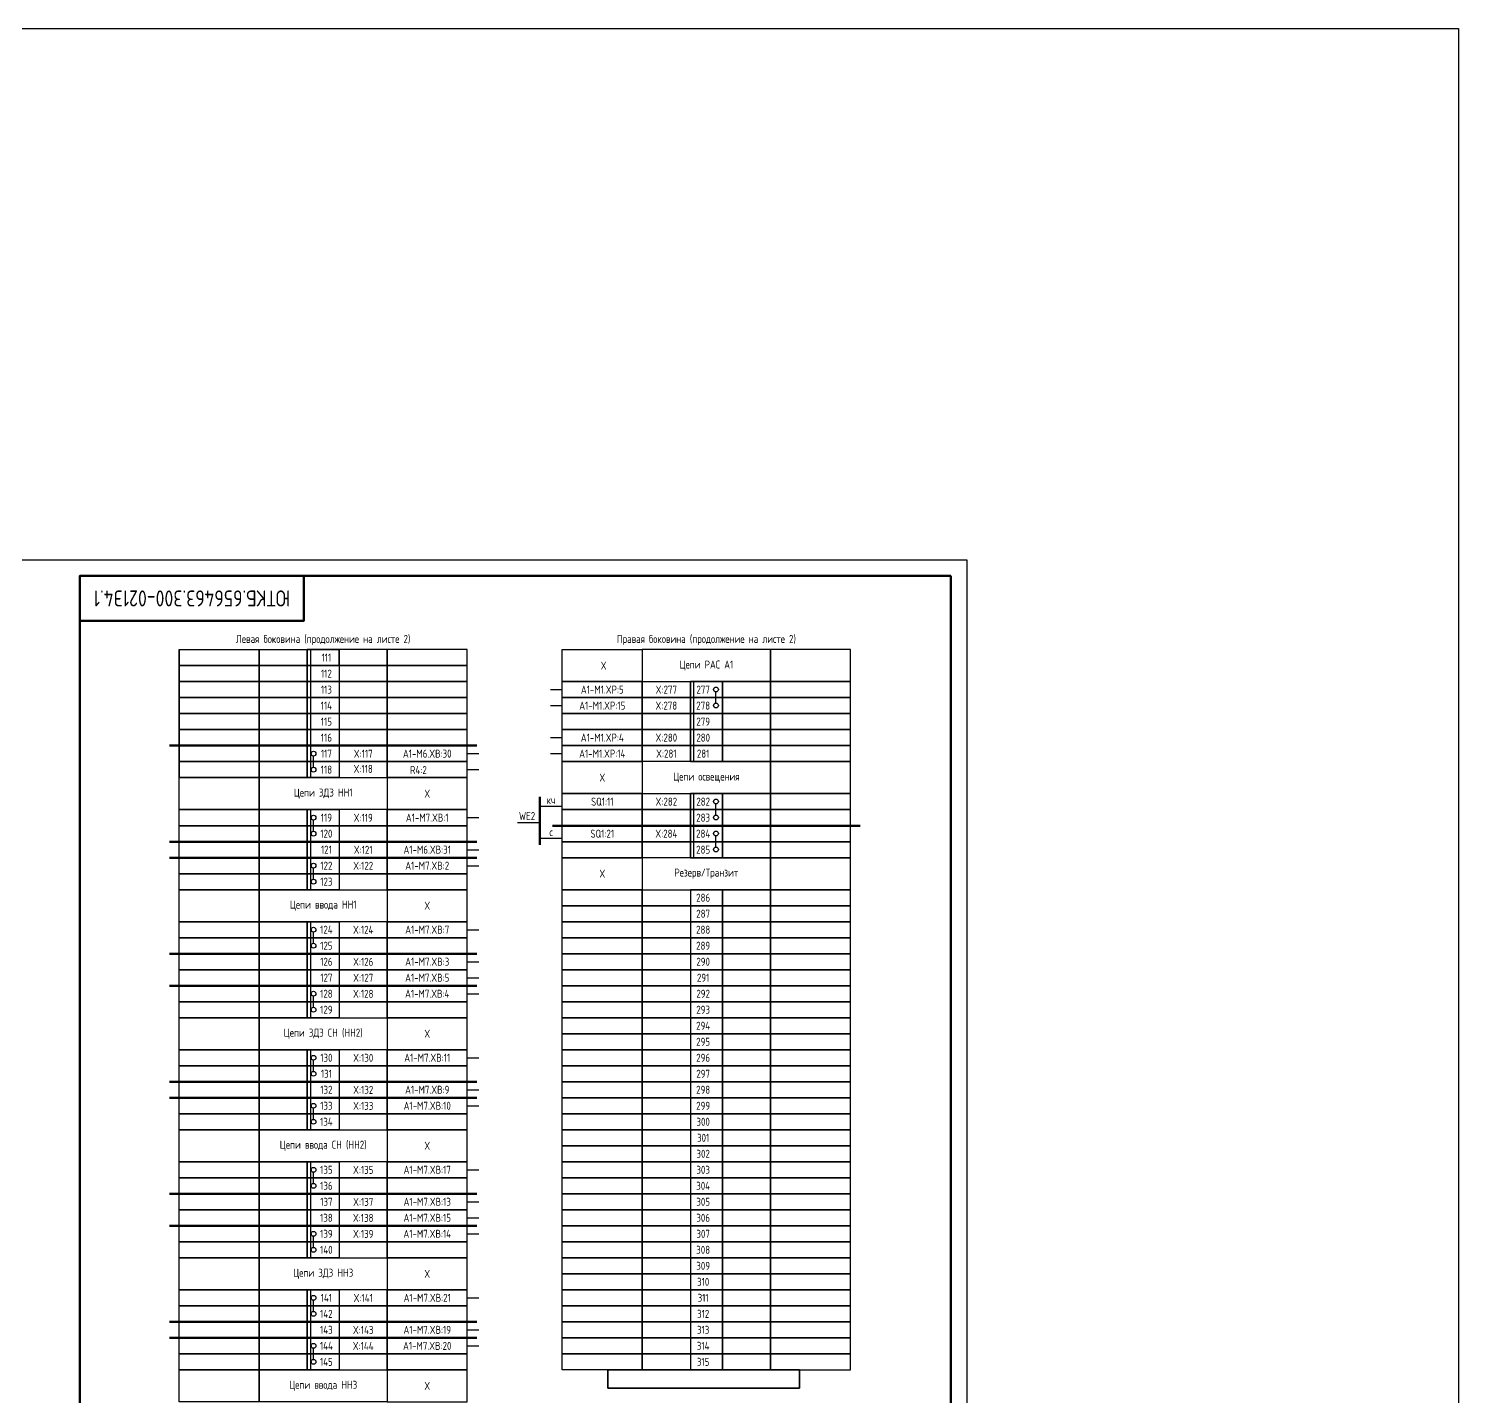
# Model space of a CAD drawing. Header units: millimetres. Extents: x -1117 to 4405, y -90 to 586.
# Drawn here: x 3958 to 4404.5, y 158.7 to 586 of the extents above; entities that cross this region are included whole.
import ezdxf

# ---------------------------------------------------------------- set-up
doc = ezdxf.new("R2010")
doc.units = ezdxf.units.MM
doc.styles.add('Gost_type_A', font='GOST_0.TTF')

# ---------------------------------------------------------------- blocks, each defined once
blk = doc.blocks.new('Штамп угловой верхний')
at = {"lineweight": 50}
blk.add_lwpolyline([(0, 0), (70, 0), (70, -14), (0, -14)], close=True, dxfattribs=at)

msp = doc.modelspace()

# ---------------------------------------------------------------- linework, layer by layer
at = {"color": 5}
msp.add_line((4005, 392), (4005, 352), dxfattribs=at)
for p, q in [((4046, 392), (4046, 352)), ((4121.04, 379.5), (4124.67, 379.5)), ((4121.04, 374.5), (4124.67, 374.5)), ((4121.04, 364.5), (4124.67, 364.5)), ((4095, 359.5), (4098.62, 359.5)), ((4121.04, 359.5), (4124.67, 359.5)), ((4095, 354.5), (4098.62, 354.5)), ((4095, 339.5), (4098.62, 339.5)), ((4124.67, 343), (4117.67, 343)), ((4110.67, 338), (4117.67, 338)), ((4124.67, 333), (4117.67, 333)), ((4095, 329.5), (4098.62, 329.5)), ((4095, 324.5), (4098.62, 324.5)), ((4095, 304.5), (4098.62, 304.5)), ((4095, 294.5), (4098.62, 294.5)), ((4095, 289.5), (4098.62, 289.5)), ((4095, 284.5), (4098.62, 284.5)), ((4095, 264.5), (4098.62, 264.5)), ((4095, 254.5), (4098.62, 254.5)), ((4095, 249.5), (4098.62, 249.5)), ((4095, 229.5), (4098.62, 229.5)), ((4095, 219.5), (4098.62, 219.5)), ((4095, 214.5), (4098.62, 214.5)), ((4095, 209.5), (4098.62, 209.5)), ((4095, 189.5), (4098.62, 189.5)), ((4095, 179.5), (4098.62, 179.5)), ((4095, 174.5), (4098.62, 174.5))]:
    msp.add_line(p, q)
at = {"lineweight": -2}
for p, q in [((4172.67, 375.25), (4172.67, 378.75)), ((4172.67, 340.25), (4172.67, 343.75)), ((4172.67, 330.25), (4172.67, 333.75))]:
    msp.add_line(p, q, dxfattribs=at)
at = {"lineweight": 50}
for p, q in [((4002, 362), (4098, 362)), ((4121.67, 337), (4217.67, 337)), ((4002, 332), (4098, 332)), ((4002, 327), (4098, 327)), ((4002, 297), (4098, 297)), ((4002, 287), (4098, 287)), ((4002, 257), (4098, 257)), ((4002, 252), (4098, 252)), ((4002, 222), (4098, 222)), ((4002, 212), (4098, 212)), ((4002, 182), (4098, 182)), ((4002, 177), (4098, 177))]:
    msp.add_line(p, q, dxfattribs=at)
at = {"color": 7, "lineweight": -2}
for p, q in [((4047, 355.25), (4047, 358.75)), ((4047, 335.25), (4047, 338.75)), ((4047, 320.25), (4047, 323.75)), ((4047, 300.25), (4047, 303.75)), ((4047, 280.25), (4047, 283.75)), ((4047, 260.25), (4047, 263.75)), ((4047, 245.25), (4047, 248.75)), ((4047, 225.25), (4047, 228.75)), ((4047, 205.25), (4047, 208.75)), ((4047, 185.25), (4047, 188.75)), ((4047, 170.25), (4047, 173.75))]:
    msp.add_line(p, q, dxfattribs=at)
at = {"linetype": 'ByBlock', "lineweight": 60}
msp.add_line((4117.67, 331), (4117.67, 346), dxfattribs=at)
for points in [[(-1117.42, 586), (4404.54, 586), (4404.54, -90), (-1117.42, -90)], [(4251, 420), (4251, 0), (3954, 0), (3954, 420)], [(4005, 392), (4030, 392), (4030, 387), (4005, 387)], [(4005, 392), (4030, 392), (4030, 387), (4005, 387)], [(4030, 392), (4045, 392), (4045, 387), (4030, 387)], [(4055, 392), (4045, 392), (4045, 387), (4055, 387)], [(4045, 392), (4055, 392), (4055, 387), (4045, 387)], [(4070, 392), (4055, 392), (4055, 387), (4070, 387)], [(4070, 392), (4055, 392), (4055, 387), (4070, 387)], [(4095, 392), (4070, 392), (4070, 387), (4095, 387)], [(4095, 392), (4070, 392), (4070, 387), (4095, 387)], [(4124.67, 392), (4149.67, 392), (4149.67, 382), (4124.67, 382)], [(4189.67, 392), (4149.67, 392), (4149.67, 382), (4189.67, 382)], [(4214.67, 392), (4189.67, 392), (4189.67, 382), (4214.67, 382)], [(4005, 387), (4030, 387), (4030, 382), (4005, 382)], [(4030, 387), (4045, 387), (4045, 382), (4030, 382)], [(4045, 387), (4055, 387), (4055, 382), (4045, 382)], [(4070, 387), (4055, 387), (4055, 382), (4070, 382)], [(4095, 387), (4070, 387), (4070, 382), (4095, 382)], [(4005, 382), (4030, 382), (4030, 377), (4005, 377)], [(4030, 382), (4045, 382), (4045, 377), (4030, 377)], [(4045, 382), (4055, 382), (4055, 377), (4045, 377)], [(4070, 382), (4055, 382), (4055, 377), (4070, 377)], [(4095, 382), (4070, 382), (4070, 377), (4095, 377)], [(4124.67, 382), (4149.67, 382), (4149.67, 377), (4124.67, 377)], [(4149.67, 382), (4164.67, 382), (4164.67, 377), (4149.67, 377)], [(4174.67, 382), (4164.67, 382), (4164.67, 377), (4174.67, 377)], [(4164.67, 382), (4165.67, 382), (4165.67, 357), (4164.67, 357)], [(4189.67, 382), (4174.67, 382), (4174.67, 377), (4189.67, 377)], [(4214.67, 382), (4189.67, 382), (4189.67, 377), (4214.67, 377)], [(4005, 377), (4030, 377), (4030, 372), (4005, 372)], [(4030, 377), (4045, 377), (4045, 372), (4030, 372)], [(4045, 377), (4055, 377), (4055, 372), (4045, 372)], [(4070, 377), (4055, 377), (4055, 372), (4070, 372)], [(4095, 377), (4070, 377), (4070, 372), (4095, 372)], [(4124.67, 377), (4149.67, 377), (4149.67, 372), (4124.67, 372)], [(4149.67, 377), (4164.67, 377), (4164.67, 372), (4149.67, 372)], [(4174.67, 377), (4164.67, 377), (4164.67, 372), (4174.67, 372)], [(4189.67, 377), (4174.67, 377), (4174.67, 372), (4189.67, 372)], [(4214.67, 377), (4189.67, 377), (4189.67, 372), (4214.67, 372)], [(4005, 372), (4030, 372), (4030, 367), (4005, 367)], [(4030, 372), (4045, 372), (4045, 367), (4030, 367)], [(4045, 372), (4055, 372), (4055, 367), (4045, 367)], [(4070, 372), (4055, 372), (4055, 367), (4070, 367)], [(4095, 372), (4070, 372), (4070, 367), (4095, 367)], [(4124.67, 372), (4149.67, 372), (4149.67, 367), (4124.67, 367)], [(4124.67, 372), (4149.67, 372), (4149.67, 367), (4124.67, 367)], [(4149.67, 372), (4164.67, 372), (4164.67, 367), (4149.67, 367)], [(4149.67, 372), (4164.67, 372), (4164.67, 367), (4149.67, 367)], [(4174.67, 372), (4164.67, 372), (4164.67, 367), (4174.67, 367)], [(4174.67, 372), (4164.67, 372), (4164.67, 367), (4174.67, 367)], [(4189.67, 372), (4174.67, 372), (4174.67, 367), (4189.67, 367)], [(4189.67, 372), (4174.67, 372), (4174.67, 367), (4189.67, 367)], [(4214.67, 372), (4189.67, 372), (4189.67, 367), (4214.67, 367)], [(4214.67, 372), (4189.67, 372), (4189.67, 367), (4214.67, 367)], [(4005, 367), (4030, 367), (4030, 362), (4005, 362)], [(4030, 367), (4045, 367), (4045, 362), (4030, 362)], [(4045, 367), (4055, 367), (4055, 362), (4045, 362)], [(4070, 367), (4055, 367), (4055, 362), (4070, 362)], [(4095, 367), (4070, 367), (4070, 362), (4095, 362)], [(4124.67, 367), (4149.67, 367), (4149.67, 362), (4124.67, 362)], [(4124.67, 367), (4149.67, 367), (4149.67, 362), (4124.67, 362)], [(4149.67, 367), (4164.67, 367), (4164.67, 362), (4149.67, 362)], [(4149.67, 367), (4164.67, 367), (4164.67, 362), (4149.67, 362)], [(4174.67, 367), (4164.67, 367), (4164.67, 362), (4174.67, 362)], [(4174.67, 367), (4164.67, 367), (4164.67, 362), (4174.67, 362)], [(4189.67, 367), (4174.67, 367), (4174.67, 362), (4189.67, 362)], [(4189.67, 367), (4174.67, 367), (4174.67, 362), (4189.67, 362)], [(4214.67, 367), (4189.67, 367), (4189.67, 362), (4214.67, 362)], [(4214.67, 367), (4189.67, 367), (4189.67, 362), (4214.67, 362)], [(4005, 362), (4030, 362), (4030, 357), (4005, 357)], [(4030, 362), (4045, 362), (4045, 357), (4030, 357)], [(4045, 362), (4055, 362), (4055, 357), (4045, 357)], [(4070, 362), (4055, 362), (4055, 357), (4070, 357)], [(4095, 362), (4070, 362), (4070, 357), (4095, 357)], [(4124.67, 362), (4149.67, 362), (4149.67, 357), (4124.67, 357)], [(4149.67, 362), (4164.67, 362), (4164.67, 357), (4149.67, 357)], [(4174.67, 362), (4164.67, 362), (4164.67, 357), (4174.67, 357)], [(4189.67, 362), (4174.67, 362), (4174.67, 357), (4189.67, 357)], [(4214.67, 362), (4189.67, 362), (4189.67, 357), (4214.67, 357)], [(4005, 357), (4030, 357), (4030, 352), (4005, 352)], [(4030, 357), (4045, 357), (4045, 352), (4030, 352)], [(4045, 357), (4055, 357), (4055, 352), (4045, 352)], [(4070, 357), (4055, 357), (4055, 352), (4070, 352)], [(4095, 357), (4070, 357), (4070, 352), (4095, 352)], [(4124.67, 357), (4149.67, 357), (4149.67, 347), (4124.67, 347)], [(4189.67, 357), (4149.67, 357), (4149.67, 347), (4189.67, 347)], [(4214.67, 357), (4189.67, 357), (4189.67, 347), (4214.67, 347)], [(4005, 352), (4030, 352), (4030, 342), (4005, 342)], [(4005, 352), (4030, 352), (4030, 342), (4005, 342)], [(4030, 352), (4070, 352), (4070, 342), (4030, 342)], [(4095, 352), (4070, 352), (4070, 342), (4095, 342)], [(4124.67, 347), (4149.67, 347), (4149.67, 342), (4124.67, 342)], [(4149.67, 347), (4164.67, 347), (4164.67, 342), (4149.67, 342)], [(4174.67, 347), (4164.67, 347), (4164.67, 342), (4174.67, 342)], [(4164.67, 347), (4165.67, 347), (4165.67, 327), (4164.67, 327)], [(4189.67, 347), (4174.67, 347), (4174.67, 342), (4189.67, 342)], [(4214.67, 347), (4189.67, 347), (4189.67, 342), (4214.67, 342)], [(4005, 342), (4030, 342), (4030, 337), (4005, 337)], [(4030, 342), (4045, 342), (4045, 337), (4030, 337)], [(4045, 342), (4055, 342), (4055, 337), (4045, 337)], [(4045, 342), (4046, 342), (4046, 317), (4045, 317)], [(4070, 342), (4055, 342), (4055, 337), (4070, 337)], [(4095, 342), (4070, 342), (4070, 337), (4095, 337)], [(4124.67, 342), (4149.67, 342), (4149.67, 337), (4124.67, 337)], [(4149.67, 342), (4164.67, 342), (4164.67, 337), (4149.67, 337)], [(4174.67, 342), (4164.67, 342), (4164.67, 337), (4174.67, 337)], [(4189.67, 342), (4174.67, 342), (4174.67, 337), (4189.67, 337)], [(4214.67, 342), (4189.67, 342), (4189.67, 337), (4214.67, 337)], [(4005, 337), (4030, 337), (4030, 332), (4005, 332)], [(4030, 337), (4045, 337), (4045, 332), (4030, 332)], [(4045, 337), (4055, 337), (4055, 332), (4045, 332)], [(4070, 337), (4055, 337), (4055, 332), (4070, 332)], [(4095, 337), (4070, 337), (4070, 332), (4095, 332)], [(4124.67, 337), (4149.67, 337), (4149.67, 332), (4124.67, 332)], [(4149.67, 337), (4164.67, 337), (4164.67, 332), (4149.67, 332)], [(4174.67, 337), (4164.67, 337), (4164.67, 332), (4174.67, 332)], [(4189.67, 337), (4174.67, 337), (4174.67, 332), (4189.67, 332)], [(4214.67, 337), (4189.67, 337), (4189.67, 332), (4214.67, 332)], [(4005, 332), (4030, 332), (4030, 327), (4005, 327)], [(4030, 332), (4045, 332), (4045, 327), (4030, 327)], [(4045, 332), (4055, 332), (4055, 327), (4045, 327)], [(4070, 332), (4055, 332), (4055, 327), (4070, 327)], [(4095, 332), (4070, 332), (4070, 327), (4095, 327)], [(4124.67, 332), (4149.67, 332), (4149.67, 327), (4124.67, 327)], [(4149.67, 332), (4164.67, 332), (4164.67, 327), (4149.67, 327)], [(4174.67, 332), (4164.67, 332), (4164.67, 327), (4174.67, 327)], [(4189.67, 332), (4174.67, 332), (4174.67, 327), (4189.67, 327)], [(4214.67, 332), (4189.67, 332), (4189.67, 327), (4214.67, 327)], [(4005, 327), (4030, 327), (4030, 322), (4005, 322)], [(4030, 327), (4045, 327), (4045, 322), (4030, 322)], [(4045, 327), (4055, 327), (4055, 322), (4045, 322)], [(4070, 327), (4055, 327), (4055, 322), (4070, 322)], [(4095, 327), (4070, 327), (4070, 322), (4095, 322)], [(4124.67, 327), (4149.67, 327), (4149.67, 317), (4124.67, 317)], [(4189.67, 327), (4149.67, 327), (4149.67, 317), (4189.67, 317)], [(4214.67, 327), (4189.67, 327), (4189.67, 317), (4214.67, 317)], [(4005, 322), (4030, 322), (4030, 317), (4005, 317)], [(4030, 322), (4045, 322), (4045, 317), (4030, 317)], [(4045, 322), (4055, 322), (4055, 317), (4045, 317)], [(4070, 322), (4055, 322), (4055, 317), (4070, 317)], [(4095, 322), (4070, 322), (4070, 317), (4095, 317)], [(4005, 317), (4030, 317), (4030, 307), (4005, 307)], [(4030, 317), (4070, 317), (4070, 307), (4030, 307)], [(4095, 317), (4070, 317), (4070, 307), (4095, 307)], [(4124.67, 317), (4149.67, 317), (4149.67, 312), (4124.67, 312)], [(4149.67, 317), (4164.67, 317), (4164.67, 312), (4149.67, 312)], [(4174.67, 317), (4164.67, 317), (4164.67, 312), (4174.67, 312)], [(4189.67, 317), (4174.67, 317), (4174.67, 312), (4189.67, 312)], [(4214.67, 317), (4189.67, 317), (4189.67, 312), (4214.67, 312)], [(4124.67, 312), (4149.67, 312), (4149.67, 307), (4124.67, 307)], [(4124.67, 312), (4149.67, 312), (4149.67, 307), (4124.67, 307)], [(4149.67, 312), (4164.67, 312), (4164.67, 307), (4149.67, 307)], [(4149.67, 312), (4164.67, 312), (4164.67, 307), (4149.67, 307)], [(4174.67, 312), (4164.67, 312), (4164.67, 307), (4174.67, 307)], [(4174.67, 312), (4164.67, 312), (4164.67, 307), (4174.67, 307)], [(4189.67, 312), (4174.67, 312), (4174.67, 307), (4189.67, 307)], [(4189.67, 312), (4174.67, 312), (4174.67, 307), (4189.67, 307)], [(4214.67, 312), (4189.67, 312), (4189.67, 307), (4214.67, 307)], [(4214.67, 312), (4189.67, 312), (4189.67, 307), (4214.67, 307)], [(4005, 307), (4030, 307), (4030, 302), (4005, 302)], [(4030, 307), (4045, 307), (4045, 302), (4030, 302)], [(4045, 307), (4055, 307), (4055, 302), (4045, 302)], [(4045, 307), (4046, 307), (4046, 277), (4045, 277)], [(4070, 307), (4055, 307), (4055, 302), (4070, 302)], [(4095, 307), (4070, 307), (4070, 302), (4095, 302)], [(4124.67, 307), (4149.67, 307), (4149.67, 302), (4124.67, 302)], [(4124.67, 307), (4149.67, 307), (4149.67, 302), (4124.67, 302)], [(4149.67, 307), (4164.67, 307), (4164.67, 302), (4149.67, 302)], [(4149.67, 307), (4164.67, 307), (4164.67, 302), (4149.67, 302)], [(4174.67, 307), (4164.67, 307), (4164.67, 302), (4174.67, 302)], [(4174.67, 307), (4164.67, 307), (4164.67, 302), (4174.67, 302)], [(4189.67, 307), (4174.67, 307), (4174.67, 302), (4189.67, 302)], [(4189.67, 307), (4174.67, 307), (4174.67, 302), (4189.67, 302)], [(4214.67, 307), (4189.67, 307), (4189.67, 302), (4214.67, 302)], [(4214.67, 307), (4189.67, 307), (4189.67, 302), (4214.67, 302)], [(4005, 302), (4030, 302), (4030, 297), (4005, 297)], [(4030, 302), (4045, 302), (4045, 297), (4030, 297)], [(4045, 302), (4055, 302), (4055, 297), (4045, 297)], [(4070, 302), (4055, 302), (4055, 297), (4070, 297)], [(4095, 302), (4070, 302), (4070, 297), (4095, 297)], [(4124.67, 302), (4149.67, 302), (4149.67, 297), (4124.67, 297)], [(4124.67, 302), (4149.67, 302), (4149.67, 297), (4124.67, 297)], [(4149.67, 302), (4164.67, 302), (4164.67, 297), (4149.67, 297)], [(4149.67, 302), (4164.67, 302), (4164.67, 297), (4149.67, 297)], [(4174.67, 302), (4164.67, 302), (4164.67, 297), (4174.67, 297)], [(4174.67, 302), (4164.67, 302), (4164.67, 297), (4174.67, 297)], [(4189.67, 302), (4174.67, 302), (4174.67, 297), (4189.67, 297)], [(4189.67, 302), (4174.67, 302), (4174.67, 297), (4189.67, 297)], [(4214.67, 302), (4189.67, 302), (4189.67, 297), (4214.67, 297)], [(4214.67, 302), (4189.67, 302), (4189.67, 297), (4214.67, 297)], [(4005, 297), (4030, 297), (4030, 292), (4005, 292)], [(4030, 297), (4045, 297), (4045, 292), (4030, 292)], [(4045, 297), (4055, 297), (4055, 292), (4045, 292)], [(4070, 297), (4055, 297), (4055, 292), (4070, 292)], [(4095, 297), (4070, 297), (4070, 292), (4095, 292)], [(4124.67, 297), (4149.67, 297), (4149.67, 292), (4124.67, 292)], [(4149.67, 297), (4164.67, 297), (4164.67, 292), (4149.67, 292)], [(4174.67, 297), (4164.67, 297), (4164.67, 292), (4174.67, 292)], [(4189.67, 297), (4174.67, 297), (4174.67, 292), (4189.67, 292)], [(4214.67, 297), (4189.67, 297), (4189.67, 292), (4214.67, 292)], [(4005, 292), (4030, 292), (4030, 287), (4005, 287)], [(4030, 292), (4045, 292), (4045, 287), (4030, 287)], [(4045, 292), (4055, 292), (4055, 287), (4045, 287)], [(4070, 292), (4055, 292), (4055, 287), (4070, 287)], [(4095, 292), (4070, 292), (4070, 287), (4095, 287)], [(4124.67, 292), (4149.67, 292), (4149.67, 287), (4124.67, 287)], [(4149.67, 292), (4164.67, 292), (4164.67, 287), (4149.67, 287)], [(4174.67, 292), (4164.67, 292), (4164.67, 287), (4174.67, 287)], [(4189.67, 292), (4174.67, 292), (4174.67, 287), (4189.67, 287)], [(4214.67, 292), (4189.67, 292), (4189.67, 287), (4214.67, 287)], [(4005, 287), (4030, 287), (4030, 282), (4005, 282)], [(4030, 287), (4045, 287), (4045, 282), (4030, 282)], [(4045, 287), (4055, 287), (4055, 282), (4045, 282)], [(4070, 287), (4055, 287), (4055, 282), (4070, 282)], [(4095, 287), (4070, 287), (4070, 282), (4095, 282)], [(4124.67, 287), (4149.67, 287), (4149.67, 282), (4124.67, 282)], [(4149.67, 287), (4164.67, 287), (4164.67, 282), (4149.67, 282)], [(4174.67, 287), (4164.67, 287), (4164.67, 282), (4174.67, 282)], [(4189.67, 287), (4174.67, 287), (4174.67, 282), (4189.67, 282)], [(4214.67, 287), (4189.67, 287), (4189.67, 282), (4214.67, 282)], [(4005, 282), (4030, 282), (4030, 277), (4005, 277)], [(4030, 282), (4045, 282), (4045, 277), (4030, 277)], [(4045, 282), (4055, 282), (4055, 277), (4045, 277)], [(4070, 282), (4055, 282), (4055, 277), (4070, 277)], [(4095, 282), (4070, 282), (4070, 277), (4095, 277)], [(4124.67, 282), (4149.67, 282), (4149.67, 277), (4124.67, 277)], [(4149.67, 282), (4164.67, 282), (4164.67, 277), (4149.67, 277)], [(4174.67, 282), (4164.67, 282), (4164.67, 277), (4174.67, 277)], [(4189.67, 282), (4174.67, 282), (4174.67, 277), (4189.67, 277)], [(4214.67, 282), (4189.67, 282), (4189.67, 277), (4214.67, 277)], [(4005, 277), (4030, 277), (4030, 267), (4005, 267)], [(4030, 277), (4070, 277), (4070, 267), (4030, 267)], [(4095, 277), (4070, 277), (4070, 267), (4095, 267)], [(4124.67, 277), (4149.67, 277), (4149.67, 272), (4124.67, 272)], [(4149.67, 277), (4164.67, 277), (4164.67, 272), (4149.67, 272)], [(4174.67, 277), (4164.67, 277), (4164.67, 272), (4174.67, 272)], [(4189.67, 277), (4174.67, 277), (4174.67, 272), (4189.67, 272)], [(4214.67, 277), (4189.67, 277), (4189.67, 272), (4214.67, 272)], [(4124.67, 272), (4149.67, 272), (4149.67, 267), (4124.67, 267)], [(4149.67, 272), (4164.67, 272), (4164.67, 267), (4149.67, 267)], [(4174.67, 272), (4164.67, 272), (4164.67, 267), (4174.67, 267)], [(4189.67, 272), (4174.67, 272), (4174.67, 267), (4189.67, 267)], [(4214.67, 272), (4189.67, 272), (4189.67, 267), (4214.67, 267)], [(4005, 267), (4030, 267), (4030, 262), (4005, 262)], [(4030, 267), (4045, 267), (4045, 262), (4030, 262)], [(4045, 267), (4055, 267), (4055, 262), (4045, 262)], [(4045, 267), (4046, 267), (4046, 242), (4045, 242)], [(4070, 267), (4055, 267), (4055, 262), (4070, 262)], [(4095, 267), (4070, 267), (4070, 262), (4095, 262)], [(4124.67, 267), (4149.67, 267), (4149.67, 262), (4124.67, 262)], [(4124.67, 267), (4149.67, 267), (4149.67, 262), (4124.67, 262)], [(4149.67, 267), (4164.67, 267), (4164.67, 262), (4149.67, 262)], [(4149.67, 267), (4164.67, 267), (4164.67, 262), (4149.67, 262)], [(4174.67, 267), (4164.67, 267), (4164.67, 262), (4174.67, 262)], [(4174.67, 267), (4164.67, 267), (4164.67, 262), (4174.67, 262)], [(4189.67, 267), (4174.67, 267), (4174.67, 262), (4189.67, 262)], [(4189.67, 267), (4174.67, 267), (4174.67, 262), (4189.67, 262)], [(4214.67, 267), (4189.67, 267), (4189.67, 262), (4214.67, 262)], [(4214.67, 267), (4189.67, 267), (4189.67, 262), (4214.67, 262)], [(4005, 262), (4030, 262), (4030, 257), (4005, 257)], [(4030, 262), (4045, 262), (4045, 257), (4030, 257)], [(4045, 262), (4055, 262), (4055, 257), (4045, 257)], [(4070, 262), (4055, 262), (4055, 257), (4070, 257)], [(4095, 262), (4070, 262), (4070, 257), (4095, 257)], [(4124.67, 262), (4149.67, 262), (4149.67, 257), (4124.67, 257)], [(4124.67, 262), (4149.67, 262), (4149.67, 257), (4124.67, 257)], [(4149.67, 262), (4164.67, 262), (4164.67, 257), (4149.67, 257)], [(4149.67, 262), (4164.67, 262), (4164.67, 257), (4149.67, 257)], [(4174.67, 262), (4164.67, 262), (4164.67, 257), (4174.67, 257)], [(4174.67, 262), (4164.67, 262), (4164.67, 257), (4174.67, 257)], [(4189.67, 262), (4174.67, 262), (4174.67, 257), (4189.67, 257)], [(4189.67, 262), (4174.67, 262), (4174.67, 257), (4189.67, 257)], [(4214.67, 262), (4189.67, 262), (4189.67, 257), (4214.67, 257)], [(4214.67, 262), (4189.67, 262), (4189.67, 257), (4214.67, 257)], [(4005, 257), (4030, 257), (4030, 252), (4005, 252)], [(4030, 257), (4045, 257), (4045, 252), (4030, 252)], [(4045, 257), (4055, 257), (4055, 252), (4045, 252)], [(4070, 257), (4055, 257), (4055, 252), (4070, 252)], [(4095, 257), (4070, 257), (4070, 252), (4095, 252)], [(4124.67, 257), (4149.67, 257), (4149.67, 252), (4124.67, 252)], [(4124.67, 257), (4149.67, 257), (4149.67, 252), (4124.67, 252)], [(4149.67, 257), (4164.67, 257), (4164.67, 252), (4149.67, 252)], [(4149.67, 257), (4164.67, 257), (4164.67, 252), (4149.67, 252)], [(4174.67, 257), (4164.67, 257), (4164.67, 252), (4174.67, 252)], [(4174.67, 257), (4164.67, 257), (4164.67, 252), (4174.67, 252)], [(4189.67, 257), (4174.67, 257), (4174.67, 252), (4189.67, 252)], [(4189.67, 257), (4174.67, 257), (4174.67, 252), (4189.67, 252)], [(4214.67, 257), (4189.67, 257), (4189.67, 252), (4214.67, 252)], [(4214.67, 257), (4189.67, 257), (4189.67, 252), (4214.67, 252)], [(4005, 252), (4030, 252), (4030, 247), (4005, 247)], [(4030, 252), (4045, 252), (4045, 247), (4030, 247)], [(4045, 252), (4055, 252), (4055, 247), (4045, 247)], [(4070, 252), (4055, 252), (4055, 247), (4070, 247)], [(4095, 252), (4070, 252), (4070, 247), (4095, 247)], [(4124.67, 252), (4149.67, 252), (4149.67, 247), (4124.67, 247)], [(4149.67, 252), (4164.67, 252), (4164.67, 247), (4149.67, 247)], [(4174.67, 252), (4164.67, 252), (4164.67, 247), (4174.67, 247)], [(4189.67, 252), (4174.67, 252), (4174.67, 247), (4189.67, 247)], [(4214.67, 252), (4189.67, 252), (4189.67, 247), (4214.67, 247)], [(4005, 247), (4030, 247), (4030, 242), (4005, 242)], [(4030, 247), (4045, 247), (4045, 242), (4030, 242)], [(4045, 247), (4055, 247), (4055, 242), (4045, 242)], [(4070, 247), (4055, 247), (4055, 242), (4070, 242)], [(4095, 247), (4070, 247), (4070, 242), (4095, 242)], [(4124.67, 247), (4149.67, 247), (4149.67, 242), (4124.67, 242)], [(4149.67, 247), (4164.67, 247), (4164.67, 242), (4149.67, 242)], [(4174.67, 247), (4164.67, 247), (4164.67, 242), (4174.67, 242)], [(4189.67, 247), (4174.67, 247), (4174.67, 242), (4189.67, 242)], [(4214.67, 247), (4189.67, 247), (4189.67, 242), (4214.67, 242)], [(4005, 242), (4030, 242), (4030, 232), (4005, 232)], [(4030, 242), (4070, 242), (4070, 232), (4030, 232)], [(4095, 242), (4070, 242), (4070, 232), (4095, 232)], [(4124.67, 242), (4149.67, 242), (4149.67, 237), (4124.67, 237)], [(4149.67, 242), (4164.67, 242), (4164.67, 237), (4149.67, 237)], [(4174.67, 242), (4164.67, 242), (4164.67, 237), (4174.67, 237)], [(4189.67, 242), (4174.67, 242), (4174.67, 237), (4189.67, 237)], [(4214.67, 242), (4189.67, 242), (4189.67, 237), (4214.67, 237)], [(4124.67, 237), (4149.67, 237), (4149.67, 232), (4124.67, 232)], [(4124.67, 237), (4149.67, 237), (4149.67, 232), (4124.67, 232)], [(4149.67, 237), (4164.67, 237), (4164.67, 232), (4149.67, 232)], [(4149.67, 237), (4164.67, 237), (4164.67, 232), (4149.67, 232)], [(4174.67, 237), (4164.67, 237), (4164.67, 232), (4174.67, 232)], [(4174.67, 237), (4164.67, 237), (4164.67, 232), (4174.67, 232)], [(4189.67, 237), (4174.67, 237), (4174.67, 232), (4189.67, 232)], [(4189.67, 237), (4174.67, 237), (4174.67, 232), (4189.67, 232)], [(4214.67, 237), (4189.67, 237), (4189.67, 232), (4214.67, 232)], [(4214.67, 237), (4189.67, 237), (4189.67, 232), (4214.67, 232)], [(4005, 232), (4030, 232), (4030, 227), (4005, 227)], [(4030, 232), (4045, 232), (4045, 227), (4030, 227)], [(4045, 232), (4055, 232), (4055, 227), (4045, 227)], [(4045, 232), (4046, 232), (4046, 202), (4045, 202)], [(4070, 232), (4055, 232), (4055, 227), (4070, 227)], [(4095, 232), (4070, 232), (4070, 227), (4095, 227)], [(4124.67, 232), (4149.67, 232), (4149.67, 227), (4124.67, 227)], [(4124.67, 232), (4149.67, 232), (4149.67, 227), (4124.67, 227)], [(4149.67, 232), (4164.67, 232), (4164.67, 227), (4149.67, 227)], [(4149.67, 232), (4164.67, 232), (4164.67, 227), (4149.67, 227)], [(4174.67, 232), (4164.67, 232), (4164.67, 227), (4174.67, 227)], [(4174.67, 232), (4164.67, 232), (4164.67, 227), (4174.67, 227)], [(4189.67, 232), (4174.67, 232), (4174.67, 227), (4189.67, 227)], [(4189.67, 232), (4174.67, 232), (4174.67, 227), (4189.67, 227)], [(4214.67, 232), (4189.67, 232), (4189.67, 227), (4214.67, 227)], [(4214.67, 232), (4189.67, 232), (4189.67, 227), (4214.67, 227)], [(4005, 227), (4030, 227), (4030, 222), (4005, 222)], [(4030, 227), (4045, 227), (4045, 222), (4030, 222)], [(4045, 227), (4055, 227), (4055, 222), (4045, 222)], [(4070, 227), (4055, 227), (4055, 222), (4070, 222)], [(4095, 227), (4070, 227), (4070, 222), (4095, 222)], [(4124.67, 227), (4149.67, 227), (4149.67, 222), (4124.67, 222)], [(4149.67, 227), (4164.67, 227), (4164.67, 222), (4149.67, 222)], [(4174.67, 227), (4164.67, 227), (4164.67, 222), (4174.67, 222)], [(4189.67, 227), (4174.67, 227), (4174.67, 222), (4189.67, 222)], [(4214.67, 227), (4189.67, 227), (4189.67, 222), (4214.67, 222)], [(4005, 222), (4030, 222), (4030, 217), (4005, 217)], [(4030, 222), (4045, 222), (4045, 217), (4030, 217)], [(4045, 222), (4055, 222), (4055, 217), (4045, 217)], [(4070, 222), (4055, 222), (4055, 217), (4070, 217)], [(4095, 222), (4070, 222), (4070, 217), (4095, 217)], [(4124.67, 222), (4149.67, 222), (4149.67, 217), (4124.67, 217)], [(4149.67, 222), (4164.67, 222), (4164.67, 217), (4149.67, 217)], [(4174.67, 222), (4164.67, 222), (4164.67, 217), (4174.67, 217)], [(4189.67, 222), (4174.67, 222), (4174.67, 217), (4189.67, 217)], [(4214.67, 222), (4189.67, 222), (4189.67, 217), (4214.67, 217)], [(4005, 217), (4030, 217), (4030, 212), (4005, 212)], [(4030, 217), (4045, 217), (4045, 212), (4030, 212)], [(4045, 217), (4055, 217), (4055, 212), (4045, 212)], [(4070, 217), (4055, 217), (4055, 212), (4070, 212)], [(4095, 217), (4070, 217), (4070, 212), (4095, 212)], [(4124.67, 217), (4149.67, 217), (4149.67, 212), (4124.67, 212)], [(4149.67, 217), (4164.67, 217), (4164.67, 212), (4149.67, 212)], [(4174.67, 217), (4164.67, 217), (4164.67, 212), (4174.67, 212)], [(4189.67, 217), (4174.67, 217), (4174.67, 212), (4189.67, 212)], [(4214.67, 217), (4189.67, 217), (4189.67, 212), (4214.67, 212)], [(4005, 212), (4030, 212), (4030, 207), (4005, 207)], [(4030, 212), (4045, 212), (4045, 207), (4030, 207)], [(4045, 212), (4055, 212), (4055, 207), (4045, 207)], [(4070, 212), (4055, 212), (4055, 207), (4070, 207)], [(4095, 212), (4070, 212), (4070, 207), (4095, 207)], [(4124.67, 212), (4149.67, 212), (4149.67, 207), (4124.67, 207)], [(4149.67, 212), (4164.67, 212), (4164.67, 207), (4149.67, 207)], [(4174.67, 212), (4164.67, 212), (4164.67, 207), (4174.67, 207)], [(4189.67, 212), (4174.67, 212), (4174.67, 207), (4189.67, 207)], [(4214.67, 212), (4189.67, 212), (4189.67, 207), (4214.67, 207)], [(4005, 207), (4030, 207), (4030, 202), (4005, 202)], [(4030, 207), (4045, 207), (4045, 202), (4030, 202)], [(4045, 207), (4055, 207), (4055, 202), (4045, 202)], [(4070, 207), (4055, 207), (4055, 202), (4070, 202)], [(4095, 207), (4070, 207), (4070, 202), (4095, 202)], [(4124.67, 207), (4149.67, 207), (4149.67, 202), (4124.67, 202)], [(4149.67, 207), (4164.67, 207), (4164.67, 202), (4149.67, 202)], [(4174.67, 207), (4164.67, 207), (4164.67, 202), (4174.67, 202)], [(4189.67, 207), (4174.67, 207), (4174.67, 202), (4189.67, 202)], [(4214.67, 207), (4189.67, 207), (4189.67, 202), (4214.67, 202)], [(4005, 202), (4030, 202), (4030, 192), (4005, 192)], [(4030, 202), (4070, 202), (4070, 192), (4030, 192)], [(4095, 202), (4070, 202), (4070, 192), (4095, 192)], [(4124.67, 202), (4149.67, 202), (4149.67, 197), (4124.67, 197)], [(4149.67, 202), (4164.67, 202), (4164.67, 197), (4149.67, 197)], [(4174.67, 202), (4164.67, 202), (4164.67, 197), (4174.67, 197)], [(4189.67, 202), (4174.67, 202), (4174.67, 197), (4189.67, 197)], [(4214.67, 202), (4189.67, 202), (4189.67, 197), (4214.67, 197)], [(4124.67, 197), (4149.67, 197), (4149.67, 192), (4124.67, 192)], [(4124.67, 197), (4149.67, 197), (4149.67, 192), (4124.67, 192)], [(4149.67, 197), (4164.67, 197), (4164.67, 192), (4149.67, 192)], [(4149.67, 197), (4164.67, 197), (4164.67, 192), (4149.67, 192)], [(4174.67, 197), (4164.67, 197), (4164.67, 192), (4174.67, 192)], [(4174.67, 197), (4164.67, 197), (4164.67, 192), (4174.67, 192)], [(4189.67, 197), (4174.67, 197), (4174.67, 192), (4189.67, 192)], [(4189.67, 197), (4174.67, 197), (4174.67, 192), (4189.67, 192)], [(4214.67, 197), (4189.67, 197), (4189.67, 192), (4214.67, 192)], [(4214.67, 197), (4189.67, 197), (4189.67, 192), (4214.67, 192)], [(4005, 192), (4030, 192), (4030, 187), (4005, 187)], [(4030, 192), (4045, 192), (4045, 187), (4030, 187)], [(4045, 192), (4055, 192), (4055, 187), (4045, 187)], [(4045, 192), (4046, 192), (4046, 167), (4045, 167)], [(4070, 192), (4055, 192), (4055, 187), (4070, 187)], [(4095, 192), (4070, 192), (4070, 187), (4095, 187)], [(4124.67, 192), (4149.67, 192), (4149.67, 187), (4124.67, 187)], [(4124.67, 192), (4149.67, 192), (4149.67, 187), (4124.67, 187)], [(4149.67, 192), (4164.67, 192), (4164.67, 187), (4149.67, 187)], [(4149.67, 192), (4164.67, 192), (4164.67, 187), (4149.67, 187)], [(4174.67, 192), (4164.67, 192), (4164.67, 187), (4174.67, 187)], [(4174.67, 192), (4164.67, 192), (4164.67, 187), (4174.67, 187)], [(4189.67, 192), (4174.67, 192), (4174.67, 187), (4189.67, 187)], [(4189.67, 192), (4174.67, 192), (4174.67, 187), (4189.67, 187)], [(4214.67, 192), (4189.67, 192), (4189.67, 187), (4214.67, 187)], [(4214.67, 192), (4189.67, 192), (4189.67, 187), (4214.67, 187)], [(4005, 187), (4030, 187), (4030, 182), (4005, 182)], [(4030, 187), (4045, 187), (4045, 182), (4030, 182)], [(4045, 187), (4055, 187), (4055, 182), (4045, 182)], [(4070, 187), (4055, 187), (4055, 182), (4070, 182)], [(4095, 187), (4070, 187), (4070, 182), (4095, 182)], [(4124.67, 187), (4149.67, 187), (4149.67, 182), (4124.67, 182)], [(4124.67, 187), (4149.67, 187), (4149.67, 182), (4124.67, 182)], [(4149.67, 187), (4164.67, 187), (4164.67, 182), (4149.67, 182)], [(4149.67, 187), (4164.67, 187), (4164.67, 182), (4149.67, 182)], [(4174.67, 187), (4164.67, 187), (4164.67, 182), (4174.67, 182)], [(4174.67, 187), (4164.67, 187), (4164.67, 182), (4174.67, 182)], [(4189.67, 187), (4174.67, 187), (4174.67, 182), (4189.67, 182)], [(4189.67, 187), (4174.67, 187), (4174.67, 182), (4189.67, 182)], [(4214.67, 187), (4189.67, 187), (4189.67, 182), (4214.67, 182)], [(4214.67, 187), (4189.67, 187), (4189.67, 182), (4214.67, 182)], [(4005, 182), (4030, 182), (4030, 177), (4005, 177)], [(4030, 182), (4045, 182), (4045, 177), (4030, 177)], [(4045, 182), (4055, 182), (4055, 177), (4045, 177)], [(4070, 182), (4055, 182), (4055, 177), (4070, 177)], [(4095, 182), (4070, 182), (4070, 177), (4095, 177)], [(4124.67, 182), (4149.67, 182), (4149.67, 177), (4124.67, 177)], [(4149.67, 182), (4164.67, 182), (4164.67, 177), (4149.67, 177)], [(4174.67, 182), (4164.67, 182), (4164.67, 177), (4174.67, 177)], [(4189.67, 182), (4174.67, 182), (4174.67, 177), (4189.67, 177)], [(4214.67, 182), (4189.67, 182), (4189.67, 177), (4214.67, 177)], [(4005, 177), (4030, 177), (4030, 172), (4005, 172)], [(4030, 177), (4045, 177), (4045, 172), (4030, 172)], [(4045, 177), (4055, 177), (4055, 172), (4045, 172)], [(4070, 177), (4055, 177), (4055, 172), (4070, 172)], [(4095, 177), (4070, 177), (4070, 172), (4095, 172)], [(4124.67, 177), (4149.67, 177), (4149.67, 172), (4124.67, 172)], [(4149.67, 177), (4164.67, 177), (4164.67, 172), (4149.67, 172)], [(4174.67, 177), (4164.67, 177), (4164.67, 172), (4174.67, 172)], [(4189.67, 177), (4174.67, 177), (4174.67, 172), (4189.67, 172)], [(4214.67, 177), (4189.67, 177), (4189.67, 172), (4214.67, 172)], [(4005, 172), (4030, 172), (4030, 167), (4005, 167)], [(4030, 172), (4045, 172), (4045, 167), (4030, 167)], [(4045, 172), (4055, 172), (4055, 167), (4045, 167)], [(4070, 172), (4055, 172), (4055, 167), (4070, 167)], [(4095, 172), (4070, 172), (4070, 167), (4095, 167)], [(4124.67, 172), (4149.67, 172), (4149.67, 167), (4124.67, 167)], [(4149.67, 172), (4164.67, 172), (4164.67, 167), (4149.67, 167)], [(4174.67, 172), (4164.67, 172), (4164.67, 167), (4174.67, 167)], [(4189.67, 172), (4174.67, 172), (4174.67, 167), (4189.67, 167)], [(4214.67, 172), (4189.67, 172), (4189.67, 167), (4214.67, 167)], [(4005, 167), (4030, 167), (4030, 157), (4005, 157)], [(4030, 167), (4070, 167), (4070, 157), (4030, 157)], [(4095, 167), (4070, 167), (4070, 157), (4095, 157)], [(4138.89, 167.01), (4198.73, 167.01), (4198.73, 161.23), (4138.89, 161.23)], [(4138.89, 161.23), (4198.73, 161.23), (4198.73, 167), (4138.89, 167)]]:
    msp.add_lwpolyline(points, close=True)
at = {"lineweight": 50}
msp.add_lwpolyline([(4246, 415), (4246, 5), (3974, 5), (3974, 415)], close=True, dxfattribs=at)
at = {"lineweight": -2}
for centre in [(4172.67, 379.55), (4172.67, 374.55), (4172.67, 344.55), (4172.67, 339.55), (4172.67, 334.55), (4172.67, 329.55)]:
    msp.add_circle(centre, 0.75, dxfattribs=at)
at = {"color": 7, "lineweight": -2}
for centre in [(4047, 359.5), (4047, 359.5), (4047, 359.5), (4047, 354.5), (4047, 339.5), (4047, 339.5), (4047, 339.5), (4047, 334.5), (4047, 324.5), (4047, 324.5), (4047, 324.5), (4047, 319.5), (4047, 304.5), (4047, 304.5), (4047, 304.5), (4047, 299.5), (4047, 284.5), (4047, 284.5), (4047, 284.5), (4047, 279.5), (4047, 264.5), (4047, 264.5), (4047, 264.5), (4047, 259.5), (4047, 249.5), (4047, 249.5), (4047, 249.5), (4047, 244.5), (4047, 229.5), (4047, 229.5), (4047, 229.5), (4047, 224.5), (4047, 209.5), (4047, 209.5), (4047, 209.5), (4047, 204.5), (4047, 189.5), (4047, 189.5), (4047, 189.5), (4047, 184.5), (4047, 174.5), (4047, 174.5), (4047, 174.5), (4047, 169.5)]:
    msp.add_circle(centre, 0.75, dxfattribs=at)

# ---------------------------------------------------------------- block references
msp.add_blockref('Штамп угловой верхний', (3974, 415))

# ---------------------------------------------------------------- texts
at = {"insert": (4009, 408), "char_height": 5, "width": 70, "attachment_point": 5, "rotation": 180, "style": 'Gost_type_A'}
msp.add_mtext('ЮТКБ.656463.300-021Э4.1', dxfattribs=at)
at = {"char_height": 2.5, "attachment_point": 5, "style": 'Gost_type_A'}
for s, insert, width in [('Левая боковина (продолжение на листе 2)', (4050, 395), 90), ('Правая боковина (продолжение на листе 2)', (4169.67, 395), 90), ('Цепи РАС А1', (4169.67, 387), 40), ('X', (4137.58, 387), 25), ('A1-М1.XP:5', (4137.17, 379.5), 25), ('A1-М1.XP:15', (4137.17, 374.5), 25), ('A1-М1.XP:4', (4137.17, 364.5), 25), ('A1-М6.XВ:30', (4082.5, 359.5), 25), ('A1-М1.XP:14', (4137.17, 359.5), 25), ('R4:2', (4079.75, 354.38), 25), ('X', (4137.17, 352), 25), ('Цепи освещения', (4169.67, 352), 40), ('Цепи ЗДЗ НН1', (4050, 347), 40), ('X', (4082.5, 347), 25), ('кч', (4121.17, 345), 7), ('SQ1:11', (4137.17, 344.5), 25), ('A1-М7.XВ:1', (4082.5, 339.5), 25), ('WE2', (4113.67, 340), 7), ('с', (4121.17, 335), 7), ('SQ1:21', (4137.17, 334.5), 25), ('A1-М6.XВ:31', (4082.5, 329.5), 25), ('A1-М7.XВ:2', (4082.5, 324.5), 25), ('X', (4137.17, 322), 25), ('Резерв/Транзит', (4169.67, 322), 40), ('Цепи ввода НН1', (4050, 312), 40), ('X', (4082.5, 312), 25), ('A1-М7.XВ:7', (4082.5, 304.5), 25), ('A1-М7.XВ:3', (4082.5, 294.5), 25), ('A1-М7.XВ:5', (4082.5, 289.5), 25), ('A1-М7.XВ:4', (4082.5, 284.5), 25), ('Цепи ЗДЗ СН (НН2)', (4050, 272), 40), ('X', (4082.5, 272), 25), ('A1-М7.XВ:11', (4082.5, 264.5), 25), ('A1-М7.XВ:9', (4082.5, 254.5), 25), ('A1-М7.XВ:10', (4082.5, 249.5), 25), ('Цепи ввода СН (НН2)', (4050, 237), 40), ('X', (4082.5, 237), 25), ('A1-М7.XВ:17', (4082.5, 229.5), 25), ('A1-М7.XВ:13', (4082.5, 219.5), 25), ('A1-М7.XВ:15', (4082.5, 214.5), 25), ('A1-М7.XВ:14', (4082.5, 209.5), 25), ('Цепи ЗДЗ НН3', (4050, 197), 40), ('X', (4082.5, 197), 25), ('A1-М7.XВ:21', (4082.5, 189.5), 25), ('A1-М7.XВ:19', (4082.5, 179.5), 25), ('A1-М7.XВ:20', (4082.5, 174.5), 25), ('Цепи ввода НН3', (4050, 162), 40), ('X', (4082.5, 162), 25)]:
    msp.add_mtext(s, dxfattribs=dict(at, insert=insert, width=width))
at = {"ltscale": 10, "char_height": 2.5, "attachment_point": 5, "style": 'Gost_type_A'}
for s, insert, width in [('111', (4051, 389.5), 8), ('112', (4051, 384.5), 8), ('113', (4051, 379.5), 8), ('X:277', (4157.17, 379.5), 15), ('277', (4168.67, 379.5), 8), ('114', (4051, 374.5), 8), ('X:278', (4157.17, 374.5), 15), ('278', (4168.67, 374.5), 8), ('115', (4051, 369.5), 8), ('279', (4168.67, 369.5), 8), ('116', (4051, 364.5), 8), ('X:280', (4157.17, 364.5), 15), ('280', (4168.67, 364.5), 8), ('117', (4051, 359.5), 8), ('X:117', (4062.5, 359.47), 15), ('X:281', (4157.17, 359.5), 15), ('281', (4168.67, 359.5), 8), ('118', (4051, 354.5), 8), ('X:118', (4062.5, 354.73), 15), ('X:282', (4157.17, 344.5), 15), ('282', (4168.67, 344.5), 8), ('119', (4051, 339.5), 8), ('X:119', (4062.5, 339.47), 15), ('283', (4168.67, 339.5), 8), ('120', (4051, 334.5), 8), ('X:284', (4157.17, 334.5), 15), ('284', (4168.67, 334.5), 8), ('121', (4051, 329.5), 8), ('X:121', (4062.5, 329.47), 15), ('285', (4168.67, 329.5), 8), ('122', (4051, 324.5), 8), ('X:122', (4062.5, 324.47), 15), ('123', (4051, 319.5), 8), ('286', (4168.67, 314.5), 8), ('287', (4168.67, 309.5), 8), ('124', (4051, 304.5), 8), ('X:124', (4062.5, 304.47), 15), ('288', (4168.67, 304.5), 8), ('125', (4051, 299.5), 8), ('289', (4168.67, 299.5), 8), ('126', (4051, 294.5), 8), ('X:126', (4062.5, 294.47), 15), ('290', (4168.67, 294.5), 8), ('127', (4051, 289.5), 8), ('X:127', (4062.5, 289.47), 15), ('291', (4168.67, 289.5), 8), ('128', (4051, 284.5), 8), ('X:128', (4062.5, 284.47), 15), ('292', (4168.67, 284.5), 8), ('129', (4051, 279.5), 8), ('293', (4168.67, 279.5), 8), ('294', (4168.67, 274.5), 8), ('295', (4168.67, 269.5), 8), ('130', (4051, 264.5), 8), ('X:130', (4062.5, 264.47), 15), ('296', (4168.67, 264.5), 8), ('131', (4051, 259.5), 8), ('297', (4168.67, 259.5), 8), ('132', (4051, 254.5), 8), ('X:132', (4062.5, 254.47), 15), ('298', (4168.67, 254.5), 8), ('133', (4051, 249.5), 8), ('X:133', (4062.5, 249.47), 15), ('299', (4168.67, 249.5), 8), ('134', (4051, 244.5), 8), ('300', (4168.67, 244.5), 8), ('301', (4168.67, 239.5), 8), ('302', (4168.67, 234.5), 8), ('135', (4051, 229.5), 8), ('X:135', (4062.5, 229.47), 15), ('303', (4168.67, 229.5), 8), ('136', (4051, 224.5), 8), ('304', (4168.67, 224.5), 8), ('137', (4051, 219.5), 8), ('X:137', (4062.5, 219.47), 15), ('305', (4168.67, 219.5), 8), ('138', (4051, 214.5), 8), ('X:138', (4062.5, 214.47), 15), ('306', (4168.67, 214.5), 8), ('139', (4051, 209.5), 8), ('X:139', (4062.5, 209.47), 15), ('307', (4168.67, 209.5), 8), ('140', (4051, 204.5), 8), ('308', (4168.67, 204.5), 8), ('309', (4168.67, 199.5), 8), ('310', (4168.67, 194.5), 8), ('141', (4051, 189.5), 8), ('X:141', (4062.5, 189.47), 15), ('311', (4168.67, 189.5), 8), ('142', (4051, 184.5), 8), ('312', (4168.67, 184.5), 8), ('143', (4051, 179.5), 8), ('X:143', (4062.5, 179.47), 15), ('313', (4168.67, 179.5), 8), ('144', (4051, 174.5), 8), ('X:144', (4062.5, 174.47), 15), ('314', (4168.67, 174.5), 8), ('145', (4051, 169.5), 8), ('315', (4168.67, 169.5), 8)]:
    msp.add_mtext(s, dxfattribs=dict(at, insert=insert, width=width))

doc.saveas('drawing.dxf')
